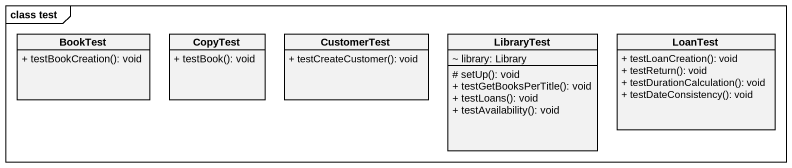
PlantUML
@startuml
mainframe class test
hide circle
hide empty members
skinparam classAttributeIconSize 0
class BookTest {
  + testBookCreation(): void
}
class CopyTest {
  + testBook(): void
}
class CustomerTest {
  + testCreateCustomer(): void
}
class LibraryTest {
  ~ library: Library
  # setUp(): void
  + testGetBooksPerTitle(): void
  + testLoans(): void
  + testAvailability(): void
}
class LoanTest {
  + testLoanCreation(): void
  + testReturn(): void
  + testDurationCalculation(): void
  + testDateConsistency(): void
}
@enduml
